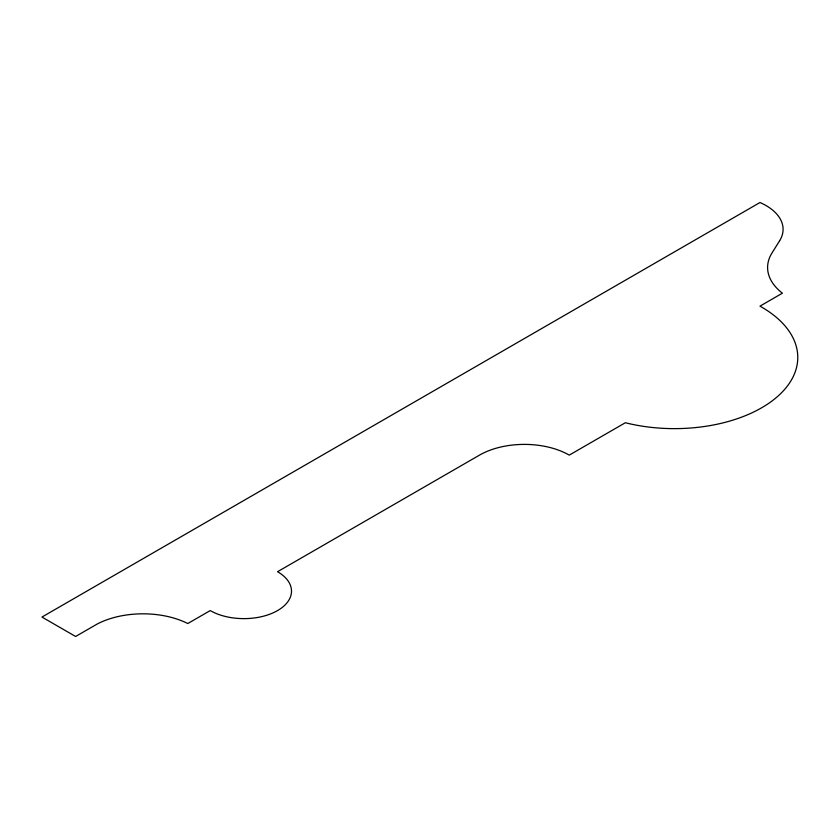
<?xml version="1.0" encoding="UTF-8"?>
<svg xmlns="http://www.w3.org/2000/svg" width="839" height="839" viewBox="0 0 839 839"><rect width="100%" height="100%" fill="white"/><g stroke="black" fill="none" stroke-linecap="round" stroke-linejoin="round"><path stroke-width="1.26" d="M779.641 240.699L771.985 252.979A74.272 42.883 0 0 0 782.409 293.189L759.977 306.151A123.312 71.189 0 0 1 777.061 396.931A123.312 71.189 0 0 1 625.349 422.741L569.251 455.126A63.46 36.643 0 0 0 479.499 455.126L277.552 571.716A47.603 27.477 0 0 1 277.552 610.582A47.603 27.477 0 0 1 210.232 610.582L187.8 623.534A68.127 39.328 0 0 0 97.282 623.975L75.604 636.486L41.95 617.053L759.977 202.514A58.206 33.602 0 0 1 779.641 240.699"/></g></svg>
